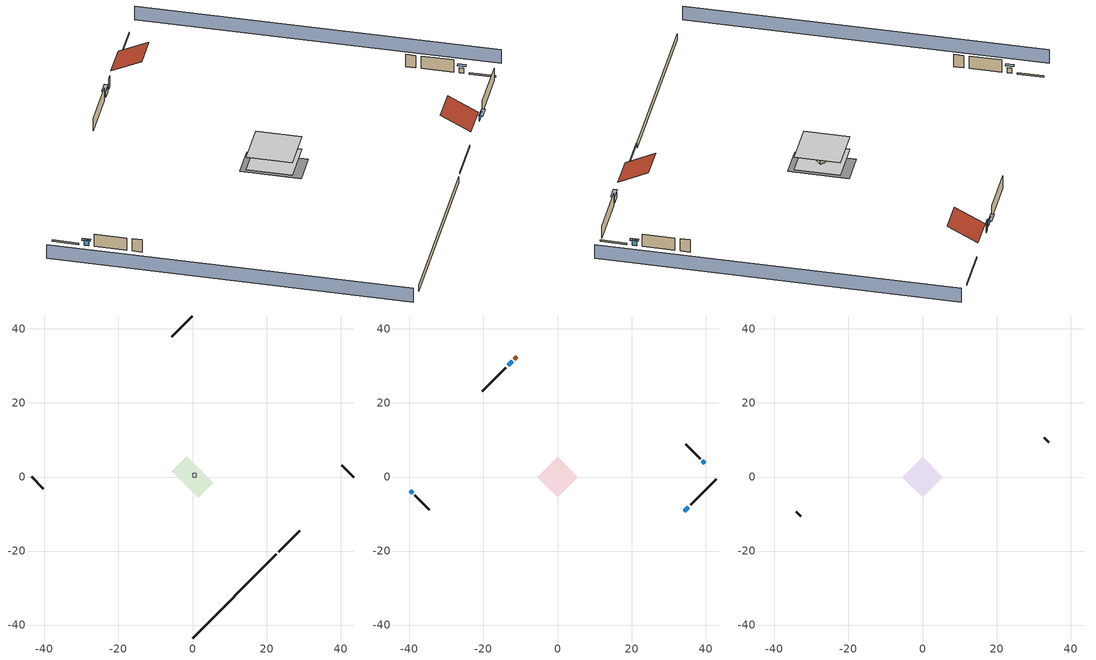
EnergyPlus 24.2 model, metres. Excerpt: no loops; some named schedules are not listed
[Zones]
crawlspace - vented
 floor foundation (Slab1 construction): -5.66,1.62 -1.62,5.66 5.66,-1.62 1.62,-5.66 z-0.91
 wall outside (RimJoist1 construction): 23.31,-20.19 28.91,-14.59 z0.3:0.61
 wall outside (RimJoist2 construction): -43.5,0 -40.38,-3.13 z0.3:0.61
 wall outside (RimJoist3 construction): 0,43.5 -5.6,37.9 z0.3:0.61
 wall outside (RimJoist4 construction): 43.5,0 40.38,3.13 z0.3:0.61
 wall foundation (FoundationWall1 construction): 0,-43.5 22.65,-20.85 z-0.91:0.3
furnace airloop ret air zone
 floor adiabatic (AdiabaticConst): 0,0 0,1 1,1 1,0 z0
 wall adiabatic (AdiabaticConst): 0,1 0,0 1,0 1,1 0,1 z0:1
 ceiling adiabatic (AdiabaticConst): 1,0 1,1 0,1 0,0 z1
conditioned space
 floor to crawlspace - vented (Floor1 construction): -5.43,0 0,5.43 5.43,0 0,-5.43 z0.3
 wall outside (AdiabaticWallConstruction 1): -10.97,32.53 -11.62,31.88 z0.3:2.34
 wall outside (AdiabaticWallConstruction): 34.28,-9.22 35.34,-8.16 / -12.28,31.22 -13.34,30.16 z0.3:1.31; -39.72,-3.78 -39.16,-4.34 / 39.72,3.78 39.16,4.34 z0.3:1.37
 wall outside (Wall1 construction): 36,-7.5 42.84,-0.66 z0.3:2.74
 wall outside (Wall2 construction): -38.51,-4.99 -34.71,-8.79 z0.3:2.74
 wall outside (Wall3 construction): -13.99,29.51 -20.3,23.2 z0.3:2.74
 wall outside (Wall4 construction): 38.51,4.99 34.71,8.79 z0.3:2.74
 window (WindowConstruction): 34.28,-9.22 35.34,-8.16 z0.3:1.31
 window (WindowConstruction 1): -39.72,-3.78 -39.16,-4.34 z0.3:1.37
 window (WindowConstruction 2): -12.28,31.22 -13.34,30.17 z0.3:1.31
 window (WindowConstruction 3): 39.72,3.78 39.16,4.34 z0.3:1.37
 door (Door): -10.97,32.53 -11.62,31.88 z0.3:2.34
attic - vented
 floor to conditioned space (Floor2 construction Reversed): -5.43,0 0,5.43 5.43,0 0,-5.43 z2.74
 wall outside (Wall5 construction): -34.05,-9.45 -32.86,-10.64 z0.3:2.74
 wall outside (Wall6 construction): 34.05,9.45 32.86,10.64 z0.3:2.74
 roof outside (Roof1 construction): 33.63,-9.87,2.74 30,-6.25,5.31 25.94,-10.3,5.31 29.57,-13.93,2.74
 roof outside (Roof2 construction): -10.32,33.18,2.74 -6.69,29.55,5.31 -2.63,33.61,5.31 -6.26,37.24,2.74
shading: -46.73,-3.23 -3.23,-46.73 / 46.73,3.23 3.23,46.73 z0:2.74; 35.56,-7.94 34.07,-9.43 34.5,-9.86 35.99,-8.38 z1.62; -38.95,-4.55 -39.93,-3.57 -40.37,-4 -39.38,-4.98 z1.68; -13.55,29.95 -12.06,31.44 -12.49,31.87 -13.98,30.38 z1.62; 38.95,4.55 39.93,3.57 40.37,4 39.38,4.98 z1.68
[Building]
Building 1: Terrain=Suburbs
[Site:Location]
Portland Intl Arpt_OR: Latitude {deg}=45.59; Longitude {deg}=-122.6; Time Zone {hr}=-8; Elevation {m}=33; Keep Site Location Information=Yes
[Site:GroundTemperature:Shallow]
10.2558, 8.96328, 8.85977, 9.47314, 11.9355, 14.3863, 16.5111, 17.8571, 17.9714, 16.8767, 14.8061, 12.4304
[Site:WaterMainsTemperature]
Calculation Method=Schedule; Temperature Schedule=mains temperature schedule
[Material] Roughness=Rough; Thermal Absorptance=0.9
Name | Thickness {m} | Conductivity {W/m-K} | Density {kg/m3} | Specific Heat {J/kg-K} | Solar Absorptance | Visible Absorptance
asphalt or fiberglass shingles | 0.00635 | 0.162714 | 1121.4 | 1465.45 | 0.85 | 0.85
ceiling loosefill ins | 0.254 | 0.0480833 | 16.02 | 1046.75 | 0.7 | 0.7
ceiling stud and cavity | 0.1397 | 0.104117 | 65.682 | 1177.47 | 0.7 | 0.7
concrete 8.0 in. | 0.2032 | 1.803125 | 2242.8 | 837.4 | 0.7 | 0.7
door material | 0.04445 | 0.0612267 | 512.64 | 1214.23 | 0.7 | 0.7
floor covering | 0.0127 | 0.0433444 | 54.468 | 1339.84 | 0.6 | 0.6
floor stud and cavity | 0.1397 | 0.923637 | 92.3553 | 1139.71 | 0.7 | 0.7
furniture material conditioned space 1 | 0.1524 | 0.115458 | 640.8 | 1214.23 | 0.6 | 0.6
gypsum board | 0.0127 | 0.160291 | 801 | 837.4 | 0.6 | 0.6
osb sheathing 0.5 in. | 0.0127 | 0.115458 | 512.64 | 1214.23 | 0.6 | 0.6
osb sheathing 0.5 in. 1 | 0.0127 | 0.115458 | 512.64 | 1214.23 | 0.7 | 0.7
osb sheathing 0.75 in. | 0.01905 | 0.115458 | 512.64 | 1214.23 | 0.7 | 0.7
rim joist stud and cavity | 0.0508 | 0.178688 | 50.32683 | 1063.81 | 0.6 | 0.6
roof rigid ins | 0.00281632 | 0.029427 | 32.04 | 1214.23 | 0.7 | 0.7
soil 0.5 in. | 0.0127 | 1.3848 | 1842.3 | 418.7 | 0.7 | 0.7
wall rigid ins | 0.512978 | 0.029427 | 32.04 | 1214.23 | 0.7 | 0.7
wall stud and cavity | 0.1397 | 0.550994 | 139.0536 | 1170.24 | 0.7 | 0.7
wall stud and cavity 1 | 0.1397 | 0.727959 | 139.0536 | 1170.24 | 0.6 | 0.6
wall stud and cavity 2 | 0.0889 | 0.380278 | 52.3479 | 1209.89 | 0.7 | 0.7
wall stud and cavity 3 | 0.0889 | 0.391764 | 83.0341 | 1211.67 | 0.7 | 0.7
wood siding | 0.0254 | 0.102417 | 544.68 | 1172.36 | 0.85 | 0.85
wood siding 1; wood siding 2 | 0.0254 | 0.102417 | 544.68 | 1172.36 | 0.7 | 0.7
[Material:NoMass]
Adiabatic: Roughness=Rough; Thermal Resistance {m2-K/W}=176.1; Thermal Absorptance=0.9; Solar Absorptance=0.7; Visible Absorptance=0.7
[WindowMaterial:SimpleGlazingSystem]
WindowMaterial: U-Factor {W/m2-K}=4.31528; Solar Heat Gain Coefficient=0.67
[Construction]
AdiabaticConst: Adiabatic
AdiabaticWallConstruction: wood siding 1, wall rigid ins, wall stud and cavity 2, gypsum board
AdiabaticWallConstruction 1: wood siding 2, wall rigid ins, wall stud and cavity 2, gypsum board
Door: door material
Floor1 construction: floor stud and cavity, osb sheathing 0.75 in., floor covering
Floor2 construction Reversed: gypsum board, ceiling stud and cavity, ceiling loosefill ins
FoundationWall1 construction: concrete 8.0 in.
furniture construction conditioned space 1: furniture material conditioned space 1
PartitionWallConstruction: gypsum board, wall stud and cavity 3, gypsum board
RimJoist1 construction; RimJoist2 construction; RimJoist3 construction; RimJoist4 construction: wood siding, rim joist stud and cavity
Roof1 construction; Roof2 construction: asphalt or fiberglass shingles, roof rigid ins, osb sheathing 0.5 in.
Slab1 construction: soil 0.5 in.
Wall1 construction; Wall2 construction; Wall3 construction; Wall4 construction: wood siding, osb sheathing 0.5 in. 1, wall stud and cavity, gypsum board
Wall5 construction; Wall6 construction: wood siding, osb sheathing 0.5 in. 1, wall stud and cavity 1
WindowConstruction; WindowConstruction 1; WindowConstruction 2; WindowConstruction 3: WindowMaterial
[Zone] Multiplier=1
Name | Volume {m3} | Part of Total Floor Area
attic - vented | 33.6932 | Yes
conditioned space | 143.623 | Yes
crawlspace - vented | 71.8115 | Yes
furnace airloop ret air zone | 1 | No
[Space]
Name | Zone | Volume {m3} | Space Type
attic - vented 1 | attic - vented | 33.6932
conditioned space 1 | conditioned space | 143.623
crawlspace - vented 1 | crawlspace - vented | 71.8115
furnace airloop ret air space | furnace airloop ret air zone |  | Plenum Space Type
[ZoneInfiltration:EffectiveLeakageArea]
infil attic - vented 1: Zone or Space=attic - vented 1; Schedule=Always On Discrete; Effective Air Leakage Area {cm2}=1963.15; Stack Coefficient=0.000119335; Wind Coefficient=3.30494e-05
[ZoneMixing] Schedule=Always On Continuous; Design Flow Rate Calculation Method=Flow/Zone; Design Flow Rate {m3/s}=0
Name | Zone or Space | Source Zone or Space
whole house fan mix | attic - vented | conditioned space
furnace airloop_0 ZoneMixDZToCond mix | conditioned space | crawlspace - vented
furnace airloop_0 ZoneMixCondToDZ mix | crawlspace - vented | conditioned space
[SurfaceProperty:IncidentSolarMultiplier] Incident Solar Multiplier=1; Incident Solar Multiplier Schedule=trans schedule winter=0.85 summer=0.7
Window1; Window2; Window3; Window4
[InternalMass] Zone or ZoneList=conditioned space; Space or SpaceList=conditioned space 1
Name | Construction | Surface Area {m2}
furniture mass conditioned space 1 | furniture construction conditioned space 1 | 23.56021
partition wall mass | PartitionWallConstruction | 58.90053
[Lights]
interior lighting: Zone or ZoneList or Space or SpaceList=conditioned space 1; Schedule=lighting_interior; Design Level Calculation Method=LightingLevel; Lighting Level {W}=130.115; Return Air Fraction=0; Fraction Radiant=0.6; Fraction Visible=0.2; Fraction Replaceable=1
[People]
occupants: Zone or ZoneList or Space or SpaceList=conditioned space 1; Number of People Schedule=occupants; Number of People Calculation Method=People; Number of People=5; Fraction Radiant=0.314171; Sensible Heat Fraction=0.56303; Activity Level Schedule=occupants activity schedule; Carbon Dioxide Generation Rate {m3/s-W}=0; Enable ASHRAE 55 Comfort Warnings=No; Mean Radiant Temperature Calculation Type=EnclosureAveraged
[ElectricEquipment] Zone or ZoneList or Space or SpaceList=conditioned space 1; Design Level Calculation Method=EquipmentLevel
Name | Schedule | Design Level {W} | Fraction Latent | Fraction Radiant | Fraction Lost
ceiling fan | ceiling_fan | 17.6687 | 0 | 0.558 | 0
clothes dryer | clothes_dryer | 3128.93 | 0.015 | 0.081 | 0.85
clothes washer | clothes_washer | 699.741 | 0.03 | 0.162 | 0.7
cooking range | cooking_range | 1564.34 | 0.08 | 0.432 | 0.2
fridge | fridge schedule | 51.9007 | 0 | 0.6 | 0
mech vent bath fan 0 | mech vent bath fan 0 schedule | 15 | 0 | 0 | 1
mech vent house fan | mech vent house fan schedule | 0 | 0 | 0 | 1
mech vent house fan cfis | mech vent house fan cfis schedule | 0 | 0 | 0 | 0
mech vent range fan 0 | mech vent range fan 0 schedule | 30 | 0 | 0 | 1
misc plug loads | plug_loads_other | 774.493 | 0.021 | 0.558 | 0.049
misc tv | plug_loads_tv | 1081.35 | 0 | 0.6 | 0
whole house fan | Always On Discrete | 0 | 0 | 0 | 1
[OtherEquipment] Design Level Calculation Method=EquipmentLevel
Name | Fuel Type | Zone or ZoneList or Space or SpaceList | Schedule | Design Level {W} | Fraction Latent | Fraction Radiant | Fraction Lost
clothes dryer 1 | Electricity | conditioned space 1 | clothes_dryer | 0 | 0.015 | 0.081 | 0.85
cooking range 1 | Electricity | conditioned space 1 | cooking_range | 0 | 0.08 | 0.432 | 0.2
furnace airloop_0 SupCondToLv; furnace airloop_0 SupSensLkToCond; mech vent house fan sensible load; water heater sens | None | conditioned space 1 | Always On Discrete | 0 | 0 | 0 | 0
furnace airloop_0 SupLatLkToCond; mech vent house fan latent load; water heater lat | None | conditioned space 1 | Always On Discrete | 0 | 1 | 0 | 0
general water use latent | None | conditioned space 1 | general water use schedule | 99.529 | 1 | 0 | 0
general water use sensible | None | conditioned space 1 | general water use schedule | -98.09 | 0 | 0.6 | 0
water heater energy adjustment1 | Electricity | conditioned space 1 | Always On Discrete | 0.01 | 0 | 0 | 1
furnace airloop_0 RetCondToDZ; furnace airloop_0 SupCondToDZ; furnace airloop_0 SupSensLkToDZ | None | crawlspace - vented 1 | Always On Discrete | 0 | 0 | 0 | 0
furnace airloop_0 SupLatLkToDZ | None | crawlspace - vented 1 | Always On Discrete | 0 | 1 | 0 | 0
furnace airloop_0 RetCondToRP; furnace airloop_0 RetSensLkToRP | None | furnace airloop ret air space | Always On Discrete | 0 | 0 | 0 | 0
furnace airloop_0 RetLatLkToRP | None | furnace airloop ret air space | Always On Discrete | 0 | 1 | 0 | 0
[ZoneInfiltration:DesignFlowRate] Schedule=Always On Discrete
Name | Zone or ZoneList or Space or SpaceList | Design Flow Rate Calculation Method | Design Flow Rate {m3/s} | Air Changes per Hour {1/hr} | Constant Term Coefficient | Temperature Term Coefficient | Velocity Term Coefficient | Velocity Squared Term Coefficient
infil flow; natural vent flow; whole house fan flow | conditioned space 1 | Flow/Zone | 0
crawlspace_vented 1 duct leakage imbalance infil flow | crawlspace - vented 1 | Flow/Zone | 0
infil crawlspace - vented 1 | crawlspace - vented 1 | AirChanges/Hour |  | 2.6013 | 1 | 0 | 0 | 0
[SurfaceProperty:ExposedFoundationPerimeter]
Slab1: Exposed Perimeter Calculation Method=TotalExposedPerimeter; Total Exposed Perimeter {m}=32.03448
[SpaceList]
Plenum Space Type: furnace airloop ret air space
[AvailabilityManager:Scheduled] Schedule=Always On Discrete
furnace airloop Availability Manager; room ac airloop Availability Manager
[AirLoopHVAC:ReturnPlenum]
Air Loop HVAC Return Plenum 1: Zone=furnace airloop ret air zone
[Foundation:Kiva]
Foundation Kiva 1: Initial Indoor Air Temperature {C}=8.74991; Wall Height Above Grade {m}=0.3048; Wall Depth Below Slab {m}=0.2032
[Foundation:Kiva:Settings]
Soil Conductivity {W/m-K}=1.3848; Soil Density {kg/m3}=1842.3; Soil Specific Heat {J/kg-K}=418.7; Ground Solar Absorptivity=0.9; Ground Thermal Absorptivity=0.9; Ground Surface Roughness {m}=0.03; Far-Field Width {m}=40; Deep-Ground Boundary Condition=ZeroFlux; Deep-Ground Depth {m}=40; Minimum Cell Dimension {m}=0.2; Maximum Cell Growth Coefficient=3; Simulation Timestep=Timestep
[Exterior:Lights]
exterior lighting: Schedule=exterior lighting schedule; Design Level {W}=5.05151
[EnergyManagementSystem:GlobalVariable]
furnace_airloop_0_DuctImbalLkExhFanEquivCond
furnace_airloop_0_DuctImbalLkExhFanEquivDZ
furnace_airloop_0_DuctImbalLkSupFanEquivCond
furnace_airloop_0_DuctImbalLkSupFanEquivDZ
furnace_airloop_0_DZ_T
furnace_airloop_0_DZ_W
furnace_airloop_0_RetCondToDZ
furnace_airloop_0_RetCondToRP
furnace_airloop_0_RetLatLkToRP
furnace_airloop_0_RetSensLkToRP
furnace_airloop_0_SupCondToDZ
furnace_airloop_0_SupCondToLv
furnace_airloop_0_SupLatLkToCond
furnace_airloop_0_SupLatLkToDZ
furnace_airloop_0_SupSensLkToCond
furnace_airloop_0_SupSensLkToDZ
furnace_airloop_0_ZoneMixCondToDZ
furnace_airloop_0_ZoneMixDZToCond
furnace_airloop_AH_MFR
furnace_airloop_AH_Tout
furnace_airloop_AH_VFR
furnace_airloop_AH_Wout
furnace_airloop_Fan_RTF
furnace_airloop_RA_T
furnace_airloop_Ra_W
infil_program_Qfan
infil_program_Qinf
natural_vent_program_Qnv
natural_vent_program_Qwhf
room_ac_airloop_Fan_RTF
[EnergyManagementSystem:Sensor]
Name | Output:Variable or Output:Meter Index Key | Output:Variable or Output:Meter
airflow_gain | infil flow | Infiltration Sensible Heat Gain Energy
airflow_gain_1 | natural vent flow | Infiltration Sensible Heat Gain Energy
airflow_gain_2 | whole house fan flow | Infiltration Sensible Heat Gain Energy
airflow_loss | infil flow | Infiltration Sensible Heat Loss Energy
airflow_loss_1 | natural vent flow | Infiltration Sensible Heat Loss Energy
airflow_loss_2 | whole house fan flow | Infiltration Sensible Heat Loss Energy
clg_load_cond |  | Cooling:EnergyTransfer:Zone:CONDITIONED SPACE
clg_load_duct |  | Cooling:EnergyTransfer:Zone:FURNACE AIRLOOP RET AIR ZONE
clg_sp_s; clg_sp_s_1 | cooling setpoint | Schedule Value
clothes_dryer_exhaust_0_sch_s | clothes_dryer | Schedule Value
cool_season | cooling season schedule | Schedule Value
ducts_conv | furnace airloop_0 RetCondToRP | Other Equipment Convective Heating Energy
ducts_conv_1 | furnace airloop_0 RetLatLkToRP | Other Equipment Convective Heating Energy
ducts_conv_2 | furnace airloop_0 RetSensLkToRP | Other Equipment Convective Heating Energy
ducts_conv_3 | furnace airloop_0 SupCondToLv | Other Equipment Convective Heating Energy
ducts_conv_4 | furnace airloop_0 SupLatLkToCond | Other Equipment Convective Heating Energy
ducts_conv_5 | furnace airloop_0 SupSensLkToCond | Other Equipment Convective Heating Energy
ducts_rad | furnace airloop_0 RetCondToRP | Other Equipment Radiant Heating Energy
ducts_rad_1 | furnace airloop_0 RetLatLkToRP | Other Equipment Radiant Heating Energy
ducts_rad_2 | furnace airloop_0 RetSensLkToRP | Other Equipment Radiant Heating Energy
ducts_rad_3 | furnace airloop_0 SupCondToLv | Other Equipment Radiant Heating Energy
ducts_rad_4 | furnace airloop_0 SupLatLkToCond | Other Equipment Radiant Heating Energy
ducts_rad_5 | furnace airloop_0 SupSensLkToCond | Other Equipment Radiant Heating Energy
furnace_airloop_0_DZ_T_s | crawlspace - vented | Zone Air Temperature
furnace_airloop_0_DZ_W_s | crawlspace - vented | Zone Mean Air Humidity Ratio
furnace_airloop_AH_MFR_s | Node 15 | System Node Mass Flow Rate
furnace_airloop_AH_Tout_s | Node 15 | System Node Temperature
furnace_airloop_AH_VFR_s | Node 15 | System Node Current Density Volume Flow Rate
furnace_airloop_AH_Wout_s | Node 15 | System Node Humidity Ratio
furnace_airloop_RA_T_s | Node 18 | System Node Temperature
furnace_airloop_Ra_W_s | Node 18 | System Node Humidity Ratio
htg_load_cond |  | Heating:EnergyTransfer:Zone:CONDITIONED SPACE
htg_load_duct |  | Heating:EnergyTransfer:Zone:FURNACE AIRLOOP RET AIR ZONE
htg_sp_s; htg_sp_s_1 | heating setpoint | Schedule Value
ig_ee_conv | ceiling fan | Electric Equipment Convective Heating Energy
ig_ee_conv_1 | clothes dryer | Electric Equipment Convective Heating Energy
ig_ee_conv_3 | cooking range | Electric Equipment Convective Heating Energy
ig_ee_conv_4 | fridge | Electric Equipment Convective Heating Energy
ig_ee_conv_5 | misc plug loads | Electric Equipment Convective Heating Energy
ig_ee_conv_6 | misc tv | Electric Equipment Convective Heating Energy
ig_ee_conv_7 | whole house fan | Electric Equipment Convective Heating Energy
ig_ee_rad | ceiling fan | Electric Equipment Radiant Heating Energy
ig_ee_rad_1 | clothes dryer | Electric Equipment Radiant Heating Energy
ig_ee_rad_3 | cooking range | Electric Equipment Radiant Heating Energy
ig_ee_rad_4 | fridge | Electric Equipment Radiant Heating Energy
ig_ee_rad_5 | misc plug loads | Electric Equipment Radiant Heating Energy
ig_ee_rad_6 | misc tv | Electric Equipment Radiant Heating Energy
ig_ee_rad_7 | whole house fan | Electric Equipment Radiant Heating Energy
ig_lgt_conv | interior lighting | Lights Convective Heating Energy
ig_lgt_rad | interior lighting | Lights Radiant Heating Energy
ig_lgt_vis | interior lighting | Lights Visible Radiation Heating Energy
ig_oe_conv | clothes dryer 1 | Other Equipment Convective Heating Energy
ig_oe_conv_1 | cooking range 1 | Other Equipment Convective Heating Energy
ig_oe_conv_2 | general water use latent | Other Equipment Convective Heating Energy
ig_oe_conv_3 | general water use sensible | Other Equipment Convective Heating Energy
ig_oe_conv_4 | water heater energy adjustment1 | Other Equipment Convective Heating Energy
ig_oe_conv_5 | water heater lat | Other Equipment Convective Heating Energy
ig_oe_conv_6 | water heater sens | Other Equipment Convective Heating Energy
ig_oe_rad | clothes dryer 1 | Other Equipment Radiant Heating Energy
ig_oe_rad_1 | cooking range 1 | Other Equipment Radiant Heating Energy
ig_oe_rad_2 | general water use latent | Other Equipment Radiant Heating Energy
ig_oe_rad_3 | general water use sensible | Other Equipment Radiant Heating Energy
ig_oe_rad_4 | water heater energy adjustment1 | Other Equipment Radiant Heating Energy
ig_oe_rad_5 | water heater lat | Other Equipment Radiant Heating Energy
ig_oe_rad_6 | water heater sens | Other Equipment Radiant Heating Energy
ig_ppl_conv | occupants | People Convective Heating Energy
ig_ppl_rad | occupants | People Radiant Heating Energy
im_conv | furniture mass conditioned space 1 | Surface Inside Face Convection Heat Gain Energy
im_conv_1 | partition wall mass | Surface Inside Face Convection Heat Gain Energy
im_ig | furniture mass conditioned space 1 | Surface Inside Face Internal Gains Radiation Heat Gain Energy
im_ig_1 | partition wall mass | Surface Inside Face Internal Gains Radiation Heat Gain Energy
im_lgt | furniture mass conditioned space 1 | Surface Inside Face Lights Radiation Heat Gain Energy
im_lgt_1 | partition wall mass | Surface Inside Face Lights Radiation Heat Gain Energy
im_sol | furniture mass conditioned space 1 | Surface Inside Face Solar Radiation Heat Gain Energy
im_sol_1 | partition wall mass | Surface Inside Face Solar Radiation Heat Gain Energy
im_surf | furniture mass conditioned space 1 | Surface Inside Face Net Surface Thermal Radiation Heat Gain Energy
im_surf_1 | partition wall mass | Surface Inside Face Net Surface Thermal Radiation Heat Gain Energy
mech_vent_bath_fan_0_sch_s | mech vent bath fan 0 schedule | Schedule Value
mech_vent_range_fan_0_sch_s | mech vent range fan 0 schedule | Schedule Value
mv_conv | mech vent bath fan 0 | Electric Equipment Convective Heating Energy
mv_conv_1 | mech vent house fan | Electric Equipment Convective Heating Energy
mv_conv_2 | mech vent house fan cfis | Electric Equipment Convective Heating Energy
mv_conv_3 | mech vent range fan 0 | Electric Equipment Convective Heating Energy
mv_conv_4 | mech vent house fan latent load | Other Equipment Convective Heating Energy
mv_conv_5 | mech vent house fan sensible load | Other Equipment Convective Heating Energy
mv_rad | mech vent bath fan 0 | Electric Equipment Radiant Heating Energy
mv_rad_1 | mech vent house fan | Electric Equipment Radiant Heating Energy
mv_rad_2 | mech vent house fan cfis | Electric Equipment Radiant Heating Energy
mv_rad_3 | mech vent range fan 0 | Electric Equipment Radiant Heating Energy
mv_rad_4 | mech vent house fan latent load | Other Equipment Radiant Heating Energy
mv_rad_5 | mech vent house fan sensible load | Other Equipment Radiant Heating Energy
natural_vent_s | natural vent schedule | Schedule Value
out_pb_s |  | Site Outdoor Air Barometric Pressure
out_wt_s |  | Site Outdoor Air Humidity Ratio
site_vw_s |  | Site Wind Speed
ss_back_out | Window1 | Surface Window Shortwave from Zone Back Out Window Heat Transfer Rate
ss_back_out_1 | Window2 | Surface Window Shortwave from Zone Back Out Window Heat Transfer Rate
ss_back_out_2 | Window3 | Surface Window Shortwave from Zone Back Out Window Heat Transfer Rate
ss_back_out_3 | Window4 | Surface Window Shortwave from Zone Back Out Window Heat Transfer Rate
ss_conv | Door1 | Surface Inside Face Convection Heat Gain Energy
ss_conv_1 | Window1 | Surface Inside Face Convection Heat Gain Energy
ss_conv_2 | Window2 | Surface Inside Face Convection Heat Gain Energy
ss_conv_3 | Window3 | Surface Inside Face Convection Heat Gain Energy
ss_conv_4 | Window4 | Surface Inside Face Convection Heat Gain Energy
ss_ig | Door1 | Surface Inside Face Internal Gains Radiation Heat Gain Energy
ss_ig_1 | Window1 | Surface Inside Face Internal Gains Radiation Heat Gain Energy
ss_ig_2 | Window2 | Surface Inside Face Internal Gains Radiation Heat Gain Energy
ss_ig_3 | Window3 | Surface Inside Face Internal Gains Radiation Heat Gain Energy
ss_ig_4 | Window4 | Surface Inside Face Internal Gains Radiation Heat Gain Energy
ss_lgt | Door1 | Surface Inside Face Lights Radiation Heat Gain Energy
ss_sol | Door1 | Surface Inside Face Solar Radiation Heat Gain Energy
ss_surf | Door1 | Surface Inside Face Net Surface Thermal Radiation Heat Gain Energy
ss_surf_1 | Window1 | Surface Inside Face Net Surface Thermal Radiation Heat Gain Energy
ss_surf_2 | Window2 | Surface Inside Face Net Surface Thermal Radiation Heat Gain Energy
ss_surf_3 | Window3 | Surface Inside Face Net Surface Thermal Radiation Heat Gain Energy
ss_surf_4 | Window4 | Surface Inside Face Net Surface Thermal Radiation Heat Gain Energy
ss_trans_in | Window1 | Surface Window Transmitted Solar Radiation Rate
ss_trans_in_1 | Window2 | Surface Window Transmitted Solar Radiation Rate
ss_trans_in_2 | Window3 | Surface Window Transmitted Solar Radiation Rate
ss_trans_in_3 | Window4 | Surface Window Transmitted Solar Radiation Rate
ss_trans_out | Window1 | Surface Inside Face Initial Transmitted Diffuse Transmitted Out Window Solar Radiation Rate
ss_trans_out_1 | Window2 | Surface Inside Face Initial Transmitted Diffuse Transmitted Out Window Solar Radiation Rate
ss_trans_out_2 | Window3 | Surface Inside Face Initial Transmitted Diffuse Transmitted Out Window Solar Radiation Rate
ss_trans_out_3 | Window4 | Surface Inside Face Initial Transmitted Diffuse Transmitted Out Window Solar Radiation Rate
s_conv | Floor1 | Surface Inside Face Convection Heat Gain Energy
s_conv_1 | Floor2 | Surface Inside Face Convection Heat Gain Energy
s_conv_2 | Wall1 | Surface Inside Face Convection Heat Gain Energy
s_conv_3 | Wall2 | Surface Inside Face Convection Heat Gain Energy
s_conv_4 | Wall3 | Surface Inside Face Convection Heat Gain Energy
s_conv_5 | Wall4 | Surface Inside Face Convection Heat Gain Energy
s_ig | Floor1 | Surface Inside Face Internal Gains Radiation Heat Gain Energy
s_ig_1 | Floor2 | Surface Inside Face Internal Gains Radiation Heat Gain Energy
s_ig_2 | Wall1 | Surface Inside Face Internal Gains Radiation Heat Gain Energy
s_ig_3 | Wall2 | Surface Inside Face Internal Gains Radiation Heat Gain Energy
s_ig_4 | Wall3 | Surface Inside Face Internal Gains Radiation Heat Gain Energy
s_ig_5 | Wall4 | Surface Inside Face Internal Gains Radiation Heat Gain Energy
s_lgt | Floor1 | Surface Inside Face Lights Radiation Heat Gain Energy
s_lgt_1 | Floor2 | Surface Inside Face Lights Radiation Heat Gain Energy
s_lgt_2 | Wall1 | Surface Inside Face Lights Radiation Heat Gain Energy
s_lgt_3 | Wall2 | Surface Inside Face Lights Radiation Heat Gain Energy
s_lgt_4 | Wall3 | Surface Inside Face Lights Radiation Heat Gain Energy
s_lgt_5 | Wall4 | Surface Inside Face Lights Radiation Heat Gain Energy
s_sol | Floor1 | Surface Inside Face Solar Radiation Heat Gain Energy
